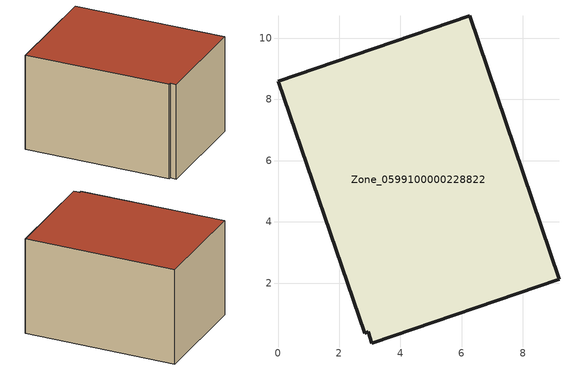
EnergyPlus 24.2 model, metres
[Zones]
Zone_0599100000228822
 floor ground (C_G): 3.07,0.04 2.95,0.41 2.83,0.37 0,8.6 6.27,10.73 9.18,2.13 z0
 wall outside (C_F): 6.27,10.73 0,8.6 2.83,0.37 2.95,0.41 3.07,0.04 9.18,2.13 6.27,10.73 z0:5.83
 roof outside (C_R): 2.95,0.41 3.07,0.04 9.18,2.13 6.27,10.73 0,8.6 2.83,0.37 z5.83
[BUILDING]
Pand.0599100000228822: North Axis=0; Terrain=City; Loads Convergence Tolerance Value=0.04; Temperature Convergence Tolerance Value=0.4; Solar Distribution=FullExterior; Maximum Number of Warmup Days=25; Minimum Number of Warmup Days=1
[Site:Location]
Rotterdam.The.Hague.AP_ZH_NLD Design_Conditions: Latitude=51.96; Longitude=4.45; Time Zone=1; Elevation=-4.5
[SITE:GROUNDTEMPERATURE:BUILDINGSURFACE]
18, 18, 18, 18, 18, 18, 18, 18, 18, 18, 18, 18
[MATERIAL] Thermal Absorptance=0.9; Solar Absorptance=0.7; Visible Absorptance=0.7
Name | Roughness | Thickness | Conductivity | Density | Specific Heat
G.TC.1946-1964 | MediumSmooth | 0.15 | 1 | 540 | 1210
F.TC.1946-1964 | Rough | 0.3 | 0.857143 | 1920 | 840
R.TC.1946-1964 | MediumRough | 0.2 | 0.235294 | 1500 | 1000
[CONSTRUCTION]
C_G: G.TC.1946-1964
C_F: F.TC.1946-1964
C_R: R.TC.1946-1964
[ZONE]
Zone_0599100000228822: Type=1; Multiplier=1; Ceiling Height=Autocalculate; Volume=Autocalculate; Floor Area=autocalculate; Part of Total Floor Area=Yes
[ZONEINFILTRATION:DESIGNFLOWRATE]
Infil_Zone_0599100000228822: Zone or ZoneList or Space or SpaceList=Zone_0599100000228822; Schedule=AlwaysOn; Design Flow Rate Calculation Method=Flow/Area; Flow Rate per Floor Area=0.003; Constant Term Coefficient=1; Temperature Term Coefficient=0; Velocity Term Coefficient=0; Velocity Squared Term Coefficient=0
[HVACTEMPLATE:ZONE:IDEALLOADSAIRSYSTEM]
Zone_0599100000228822: Maximum Heating Supply Air Temperature=50; Minimum Cooling Supply Air Temperature=13; Maximum Heating Supply Air Humidity Ratio=0.0156; Minimum Cooling Supply Air Humidity Ratio=0.0077; Heating Limit=NoLimit; Cooling Limit=NoLimit; Dehumidification Control Type=ConstantSensibleHeatRatio; Cooling Sensible Heat Ratio=0.7; Dehumidification Setpoint=60; Humidification Control Type=None; Humidification Setpoint=30; Outdoor Air Method=None; Outdoor Air Flow Rate per Person=0.00944; Outdoor Air Flow Rate per Zone Floor Area=0; Outdoor Air Flow Rate per Zone=0; Demand Controlled Ventilation Type=None; Outdoor Air Economizer Type=NoEconomizer; Heat Recovery Type=None; Sensible Heat Recovery Effectiveness=0.7; Latent Heat Recovery Effectiveness=0.65
[ZONECONTROL:THERMOSTAT]
ThermostatControl_Zone_0599100000228822: Zone or ZoneList=Zone_0599100000228822; Control Type Schedule=DualSetpointControlType; Control 1=Thermostat_Zone_0599100000228822; Temperature Difference Between Cutout And Setpoint=0
[THERMOSTATSETPOINT:DUALSETPOINT]
Thermostat_Zone_0599100000228822: Heating Setpoint Temperature Schedule=HeatingSetpoint_Zone_0599100000228822; Cooling Setpoint Temperature Schedule=CoolingSetpoint_Zone_0599100000228822
[SCHEDULE:COMPACT]
HeatingSetpoint_Zone_0599100000228822: Through: 12/31, For: AllDays, Until: 24:00, 21
CoolingSetpoint_Zone_0599100000228822: Through: 12/31, For: AllDays, Until: 24:00, 24
DualSetpointControlType: Through: 12/31, For: AllDays, Until: 24:00, 4
AlwaysOn: Through: 12/31, For: AllDays, Until: 24:00, 1
